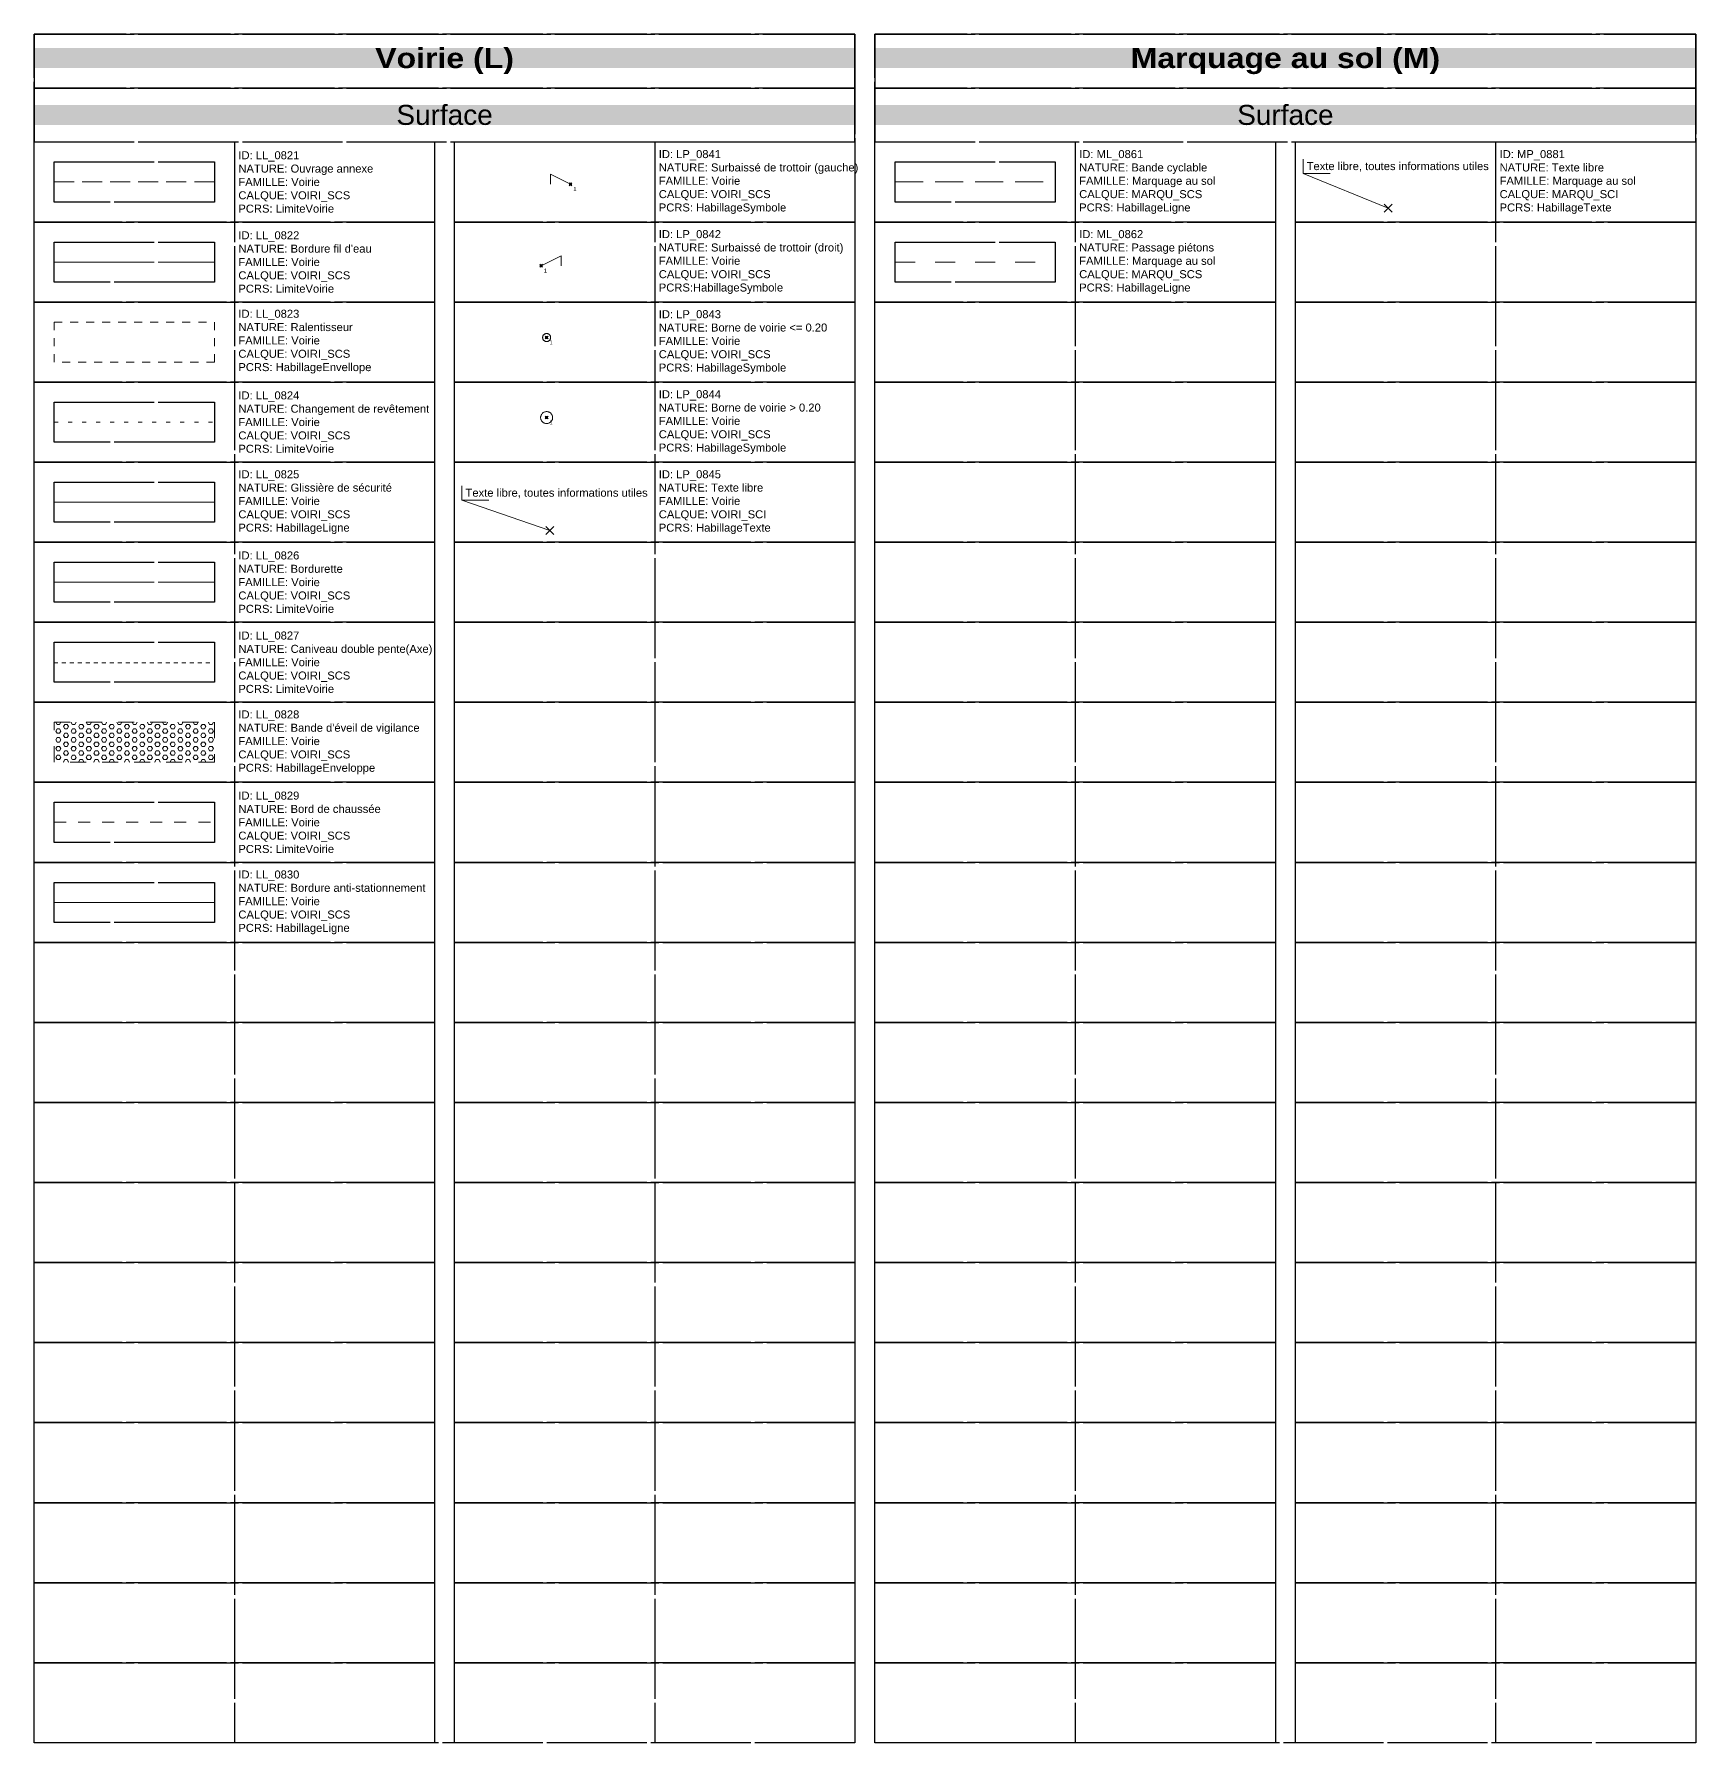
# Model space of a CAD drawing. Header units: metres. Extents: x 3067 to 3319, y 1703 to 1914.
# Drawn here: x 3067.05 to 3108.55, y 1759.87 to 1802.56 of the extents above; entities that cross this region are included whole.
import ezdxf

# ---------------------------------------------------------------- set-up
doc = ezdxf.new("R2010")
doc.units = ezdxf.units.M
doc.header["$PDMODE"] = 3
doc.header["$PDSIZE"] = 0.1
for name, pattern in [('LL_0821', [0.7, 0.5, -0.2]), ('LL_0822', [2.5, 2.5, 0]), ('LL_0823', [0.4, 0.2, -0.2]), ('LL_0824', [0.35, 0.1, -0.25]), ('LL_0826', [2.5, 2.5, 0]), ('LL_0827', [0.2, 0.1, -0.1]), ('LL_0828', [0.8, 0.4, -0.4]), ('LL_0829', [0.6, 0.3, -0.3]), ('ML_0861', [1, 0.7, -0.3]), ('ML_0862', [1, 0.5, -0.5]), ('Socle_Continu', [2.5, 2.5, 0])]:
    doc.linetypes.add(name, pattern=pattern)
doc.layers.get('0').update_dxf_attribs({"lineweight": 30})
for name, color, linetype, lineweight in [('1', 7, 'Socle_Continu', 30), ('2', 7, 'Socle_Continu', 30), ('3_sens et nbr de points', 7, 'Socle_Continu', 5), ('MARQU_SCI', 7, 'Socle_Continu', 13), ('MARQU_SCS', 7, 'Socle_Continu', 13), ('VOIRH_SCS', 7, 'Socle_Continu', 13), ('VOIRI_SCI', 7, 'Socle_Continu', 13), ('VOIRI_SCS', 7, 'Socle_Continu', 13)]:
    doc.layers.add(name, color=color, linetype=linetype, lineweight=lineweight)
doc.styles.get("Standard").update_dxf_attribs({"font": 'arial.ttf'})
doc.linetypes.add('LL_0825', pattern='A,0,["∩",Standard,S=0.127,R=0,X=-0.06,Y=0],1', length=1)
doc.linetypes.add('LL_0830', pattern='A,0,["┌",Standard,S=0.127,R=0,X=-0.0635,Y=0.0425],0.5,["┐",Standard,S=0.127,R=0,X=-0.0635,Y=0.0425],-0.5', length=1)

# ---------------------------------------------------------------- blocks, each defined once
blk = doc.blocks.new('LP_0841')
at = {"layer": 'VOIRI_SCS', "linetype": 'Socle_Continu', "flags": 128}
blk.add_lwpolyline([(-0.5, 0), (-0.5, 0.25), (0, 0)], dxfattribs=at)
at = {"layer": 'VOIRI_SCS', "linetype": 'Socle_Continu', "flags": 9}
for tag, p in [('ID', (0.428, 0.548)), ('NATURE', (0.428, 0.227)), ('FAMILLE', (0.428, -0.095)), ('CALQUE', (0.428, -0.416)), ('PCRS', (0.428, -0.737))]:
    blk.add_attdef(tag, p, '', height=0.2, dxfattribs=at)
blk = doc.blocks.new('LP_0842')
at = {"layer": 'VOIRI_SCS', "linetype": 'Socle_Continu', "flags": 128}
blk.add_lwpolyline([(0.5, 0), (0.5, 0.25), (0, 0)], dxfattribs=at)
at = {"layer": 'VOIRI_SCS', "linetype": 'Socle_Continu', "flags": 9}
for tag, p in [('NATURE', (0.988, 0.307)), ('ID', (0.988, 0.629)), ('FAMILLE', (0.988, -0.014)), ('CALQUE', (0.988, -0.335)), ('PCRS', (0.988, -0.656))]:
    blk.add_attdef(tag, p, '', height=0.2, dxfattribs=at)
blk = doc.blocks.new('LP_0843')
at = {"layer": 'VOIRI_SCS', "linetype": 'Socle_Continu'}
blk.add_circle((0, 0), 0.1, dxfattribs=at)
at = {"layer": 'VOIRI_SCS', "linetype": 'Socle_Continu', "flags": 9}
for tag, p in [('ID', (0.829, 0.061)), ('NATURE', (0.829, -0.26)), ('FAMILLE', (0.829, -0.582)), ('CALQUE', (0.829, -0.903)), ('PCRS', (0.829, -1.224))]:
    blk.add_attdef(tag, p, '', height=0.2, dxfattribs=at)
blk = doc.blocks.new('LP_0844')
at = {"layer": 'VOIRI_SCS', "linetype": 'Socle_Continu'}
blk.add_circle((0, 0), 0.15, dxfattribs=at)
at = {"layer": 'VOIRI_SCS', "linetype": 'Socle_Continu', "flags": 9}
for tag, p in [('ID', (0.914, 0.102)), ('NATURE', (0.914, -0.22)), ('FAMILLE', (0.914, -0.541)), ('CALQUE', (0.914, -0.862)), ('PCRS', (0.914, -1.183))]:
    blk.add_attdef(tag, p, '', height=0.2, dxfattribs=at)
blk = doc.blocks.new('*U378')
at = {"layer": 'VOIRI_SCI', "linetype": 'Socle_Continu'}
blk.add_line((-2.197, 0.759), (0, 0), dxfattribs=at)
at = {"layer": 'VOIRI_SCI', "linetype": 'Socle_Continu', "flags": 128}
blk.add_lwpolyline([(-1.524, 0.759), (-2.197, 0.759), (-2.197, 1.116)], dxfattribs=at)
at = {"layer": 'VOIRI_SCI', "linetype": 'Socle_Continu'}
blk.add_point((0, 0), dxfattribs=at)
blk.add_attdef('TXT', (-2.109, 0.846), '', height=0.2, dxfattribs=at)
at = {"layer": 'VOIRI_SCI', "linetype": 'Socle_Continu', "flags": 9}
for tag, p in [('ID', (-0.962, 0.957)), ('NATURE', (2.03, -0.124)), ('FAMILLE', (2.03, -0.445)), ('CALQUE', (2.03, -0.766)), ('PCRS', (2.03, -1.087))]:
    blk.add_attdef(tag, p, '', height=0.2, dxfattribs=at)
blk = doc.blocks.new('*U387')
at = {"layer": 'MARQU_SCI', "linetype": 'Socle_Continu'}
blk.add_line((-2.123, 0.86), (0, 0), dxfattribs=at)
at = {"layer": 'MARQU_SCI', "linetype": 'Socle_Continu', "flags": 128}
blk.add_lwpolyline([(-1.45, 0.86), (-2.123, 0.86), (-2.123, 1.217)], dxfattribs=at)
at = {"layer": 'MARQU_SCI', "linetype": 'Socle_Continu'}
blk.add_point((0, 0), dxfattribs=at)
blk.add_attdef('TXT', (-2.035, 0.947), '', height=0.2, dxfattribs=at)
at = {"layer": 'MARQU_SCI', "linetype": 'Socle_Continu', "flags": 9}
for tag, p in [('NATURE', (1.967, -0.177)), ('ID', (1.967, 0.144)), ('FAMILLE', (1.967, -0.499)), ('CALQUE', (1.967, -0.82)), ('PCRS', (1.967, -1.141))]:
    blk.add_attdef(tag, p, '', height=0.2, dxfattribs=at)

msp = doc.modelspace()

# ---------------------------------------------------------------- hatches: boundary and pattern name
at = {"layer": 'VOIRH_SCS', "linetype": 'Socle_Continu'}
h = msp.add_hatch(dxfattribs=at)
h.set_pattern_fill('LL_0828', color=256, pattern_type=2)
h.set_pattern_definition([(0, (0, 14), (0, 0.1099852), [0.0635, -0.127]), (120, (0, 14), (-0.0952499772, -0.0549926), [0.0635, -0.127]), (60, (0.0635, 14), (-0.0952499772, 0.0549926), [0.0635, -0.127])])
h.paths.add_polyline_path([(3071.549, 1785.366), (3067.549, 1785.366), (3067.549, 1784.366), (3071.549, 1784.366)])

# ---------------------------------------------------------------- linework, layer by layer
at = {"linetype": 'Socle_Continu'}
for p, q in [((3072.049, 1799.866), (3072.049, 1759.866)), ((3082.549, 1799.866), (3082.549, 1759.866)), ((3093.049, 1799.866), (3093.049, 1759.866)), ((3103.549, 1799.866), (3103.549, 1759.866)), ((3103.549, 1799.866), (3103.549, 1759.866))]:
    msp.add_line(p, q, dxfattribs=at)
for points in [[(3067.049, 1801.213), (3087.549, 1801.213), (3087.549, 1802.56), (3067.049, 1802.56)], [(3088.049, 1801.213), (3108.549, 1801.213), (3108.549, 1802.56), (3088.049, 1802.56)], [(3067.049, 1799.866), (3087.549, 1799.866), (3087.549, 1801.213), (3067.049, 1801.213)], [(3088.049, 1799.866), (3108.549, 1799.866), (3108.549, 1801.213), (3088.049, 1801.213)], [(3067.049, 1799.866), (3077.049, 1799.866), (3077.049, 1797.866), (3067.049, 1797.866)], [(3077.549, 1799.866), (3087.549, 1799.866), (3087.549, 1797.866), (3077.549, 1797.866)], [(3088.049, 1799.866), (3098.049, 1799.866), (3098.049, 1797.866), (3088.049, 1797.866)], [(3098.549, 1799.866), (3108.549, 1799.866), (3108.549, 1797.866), (3098.549, 1797.866)], [(3067.049, 1797.866), (3077.049, 1797.866), (3077.049, 1795.866), (3067.049, 1795.866)], [(3077.549, 1797.866), (3087.549, 1797.866), (3087.549, 1795.866), (3077.549, 1795.866)], [(3088.049, 1797.866), (3098.049, 1797.866), (3098.049, 1795.866), (3088.049, 1795.866)], [(3098.549, 1797.866), (3108.549, 1797.866), (3108.549, 1795.866), (3098.549, 1795.866)], [(3067.049, 1795.866), (3077.049, 1795.866), (3077.049, 1793.866), (3067.049, 1793.866)], [(3077.549, 1795.866), (3087.549, 1795.866), (3087.549, 1793.866), (3077.549, 1793.866)], [(3088.049, 1795.866), (3098.049, 1795.866), (3098.049, 1793.866), (3088.049, 1793.866)], [(3098.549, 1795.866), (3108.549, 1795.866), (3108.549, 1793.866), (3098.549, 1793.866)], [(3067.049, 1793.866), (3077.049, 1793.866), (3077.049, 1791.866), (3067.049, 1791.866)], [(3077.549, 1793.866), (3087.549, 1793.866), (3087.549, 1791.866), (3077.549, 1791.866)], [(3088.049, 1793.866), (3098.049, 1793.866), (3098.049, 1791.866), (3088.049, 1791.866)], [(3098.549, 1793.866), (3108.549, 1793.866), (3108.549, 1791.866), (3098.549, 1791.866)], [(3067.049, 1791.866), (3077.049, 1791.866), (3077.049, 1789.866), (3067.049, 1789.866)], [(3077.549, 1791.866), (3087.549, 1791.866), (3087.549, 1789.866), (3077.549, 1789.866)], [(3088.049, 1791.866), (3098.049, 1791.866), (3098.049, 1789.866), (3088.049, 1789.866)], [(3098.549, 1791.866), (3108.549, 1791.866), (3108.549, 1789.866), (3098.549, 1789.866)], [(3067.049, 1789.866), (3077.049, 1789.866), (3077.049, 1787.866), (3067.049, 1787.866)], [(3077.549, 1789.866), (3087.549, 1789.866), (3087.549, 1787.866), (3077.549, 1787.866)], [(3088.049, 1789.866), (3098.049, 1789.866), (3098.049, 1787.866), (3088.049, 1787.866)], [(3098.549, 1789.866), (3108.549, 1789.866), (3108.549, 1787.866), (3098.549, 1787.866)], [(3067.049, 1787.866), (3077.049, 1787.866), (3077.049, 1785.866), (3067.049, 1785.866)], [(3077.549, 1787.866), (3087.549, 1787.866), (3087.549, 1785.866), (3077.549, 1785.866)], [(3088.049, 1787.866), (3098.049, 1787.866), (3098.049, 1785.866), (3088.049, 1785.866)], [(3098.549, 1787.866), (3108.549, 1787.866), (3108.549, 1785.866), (3098.549, 1785.866)], [(3067.049, 1785.866), (3077.049, 1785.866), (3077.049, 1783.866), (3067.049, 1783.866)], [(3077.549, 1785.866), (3087.549, 1785.866), (3087.549, 1783.866), (3077.549, 1783.866)], [(3088.049, 1785.866), (3098.049, 1785.866), (3098.049, 1783.866), (3088.049, 1783.866)], [(3098.549, 1785.866), (3108.549, 1785.866), (3108.549, 1783.866), (3098.549, 1783.866)], [(3067.049, 1783.866), (3077.049, 1783.866), (3077.049, 1781.866), (3067.049, 1781.866)], [(3077.549, 1783.866), (3087.549, 1783.866), (3087.549, 1781.866), (3077.549, 1781.866)], [(3088.049, 1783.866), (3098.049, 1783.866), (3098.049, 1781.866), (3088.049, 1781.866)], [(3098.549, 1783.866), (3108.549, 1783.866), (3108.549, 1781.866), (3098.549, 1781.866)], [(3067.049, 1781.866), (3077.049, 1781.866), (3077.049, 1779.866), (3067.049, 1779.866)], [(3077.549, 1781.866), (3087.549, 1781.866), (3087.549, 1779.866), (3077.549, 1779.866)], [(3088.049, 1781.866), (3098.049, 1781.866), (3098.049, 1779.866), (3088.049, 1779.866)], [(3098.549, 1781.866), (3108.549, 1781.866), (3108.549, 1779.866), (3098.549, 1779.866)], [(3067.049, 1779.866), (3077.049, 1779.866), (3077.049, 1777.866), (3067.049, 1777.866)], [(3077.549, 1779.866), (3087.549, 1779.866), (3087.549, 1777.866), (3077.549, 1777.866)], [(3088.049, 1779.866), (3098.049, 1779.866), (3098.049, 1777.866), (3088.049, 1777.866)], [(3098.549, 1779.866), (3108.549, 1779.866), (3108.549, 1777.866), (3098.549, 1777.866)], [(3067.049, 1777.866), (3077.049, 1777.866), (3077.049, 1775.866), (3067.049, 1775.866)], [(3077.549, 1777.866), (3087.549, 1777.866), (3087.549, 1775.866), (3077.549, 1775.866)], [(3088.049, 1777.866), (3098.049, 1777.866), (3098.049, 1775.866), (3088.049, 1775.866)], [(3098.549, 1777.866), (3108.549, 1777.866), (3108.549, 1775.866), (3098.549, 1775.866)], [(3077.549, 1775.866), (3087.549, 1775.866), (3087.549, 1773.866), (3077.549, 1773.866)], [(3088.049, 1775.866), (3098.049, 1775.866), (3098.049, 1773.866), (3088.049, 1773.866)], [(3098.549, 1775.866), (3108.549, 1775.866), (3108.549, 1773.866), (3098.549, 1773.866)], [(3067.049, 1773.866), (3077.049, 1773.866), (3077.049, 1771.866), (3067.049, 1771.866)], [(3077.549, 1773.866), (3087.549, 1773.866), (3087.549, 1771.866), (3077.549, 1771.866)], [(3088.049, 1773.866), (3098.049, 1773.866), (3098.049, 1771.866), (3088.049, 1771.866)], [(3098.549, 1773.866), (3108.549, 1773.866), (3108.549, 1771.866), (3098.549, 1771.866)], [(3067.049, 1771.866), (3077.049, 1771.866), (3077.049, 1769.866), (3067.049, 1769.866)], [(3077.549, 1771.866), (3087.549, 1771.866), (3087.549, 1769.866), (3077.549, 1769.866)], [(3088.049, 1771.866), (3098.049, 1771.866), (3098.049, 1769.866), (3088.049, 1769.866)], [(3098.549, 1771.866), (3108.549, 1771.866), (3108.549, 1769.866), (3098.549, 1769.866)], [(3067.049, 1769.866), (3077.049, 1769.866), (3077.049, 1767.866), (3067.049, 1767.866)], [(3077.549, 1769.866), (3087.549, 1769.866), (3087.549, 1767.866), (3077.549, 1767.866)], [(3088.049, 1769.866), (3098.049, 1769.866), (3098.049, 1767.866), (3088.049, 1767.866)], [(3098.549, 1769.866), (3108.549, 1769.866), (3108.549, 1767.866), (3098.549, 1767.866)], [(3067.049, 1767.866), (3077.049, 1767.866), (3077.049, 1765.866), (3067.049, 1765.866)], [(3077.549, 1767.866), (3087.549, 1767.866), (3087.549, 1765.866), (3077.549, 1765.866)], [(3088.049, 1767.866), (3098.049, 1767.866), (3098.049, 1765.866), (3088.049, 1765.866)], [(3098.549, 1767.866), (3108.549, 1767.866), (3108.549, 1765.866), (3098.549, 1765.866)], [(3067.049, 1765.866), (3077.049, 1765.866), (3077.049, 1763.866), (3067.049, 1763.866)], [(3077.549, 1765.866), (3087.549, 1765.866), (3087.549, 1763.866), (3077.549, 1763.866)], [(3088.049, 1765.866), (3098.049, 1765.866), (3098.049, 1763.866), (3088.049, 1763.866)], [(3098.549, 1765.866), (3108.549, 1765.866), (3108.549, 1763.866), (3098.549, 1763.866)], [(3067.049, 1763.866), (3077.049, 1763.866), (3077.049, 1761.866), (3067.049, 1761.866)], [(3077.549, 1763.866), (3087.549, 1763.866), (3087.549, 1761.866), (3077.549, 1761.866)], [(3088.049, 1763.866), (3098.049, 1763.866), (3098.049, 1761.866), (3088.049, 1761.866)], [(3098.549, 1763.866), (3108.549, 1763.866), (3108.549, 1761.866), (3098.549, 1761.866)], [(3067.049, 1761.866), (3077.049, 1761.866), (3077.049, 1759.866), (3067.049, 1759.866)], [(3077.549, 1761.866), (3087.549, 1761.866), (3087.549, 1759.866), (3077.549, 1759.866)], [(3088.049, 1761.866), (3098.049, 1761.866), (3098.049, 1759.866), (3088.049, 1759.866)], [(3098.549, 1761.866), (3108.549, 1761.866), (3108.549, 1759.866), (3098.549, 1759.866)]]:
    msp.add_lwpolyline(points, close=True, dxfattribs=at)
at = {"color": 7, "linetype": 'Socle_Continu'}
msp.add_lwpolyline([(3067.049, 1775.866), (3077.049, 1775.866), (3077.049, 1773.866), (3067.049, 1773.866)], close=True, dxfattribs=at)
at = {"layer": '1', "color": 250, "linetype": 'Socle_Continu'}
for points in [[(3067.049, 1802.56), (3087.549, 1802.56), (3087.549, 1759.866), (3067.049, 1759.866)], [(3088.049, 1802.56), (3108.549, 1802.56), (3108.549, 1759.866), (3088.049, 1759.866)]]:
    msp.add_lwpolyline(points, close=True, dxfattribs=at)
at = {"layer": '2', "linetype": 'Socle_Continu'}
for points in [[(3067.549, 1799.366), (3071.549, 1799.366), (3071.549, 1798.366), (3067.549, 1798.366)], [(3088.549, 1799.366), (3092.549, 1799.366), (3092.549, 1798.366), (3088.549, 1798.366)], [(3067.549, 1797.366), (3071.549, 1797.366), (3071.549, 1796.366), (3067.549, 1796.366)], [(3088.549, 1797.366), (3092.549, 1797.366), (3092.549, 1796.366), (3088.549, 1796.366)], [(3067.549, 1793.366), (3071.549, 1793.366), (3071.549, 1792.366), (3067.549, 1792.366)], [(3067.549, 1791.366), (3071.549, 1791.366), (3071.549, 1790.366), (3067.549, 1790.366)], [(3067.549, 1789.366), (3071.549, 1789.366), (3071.549, 1788.366), (3067.549, 1788.366)], [(3067.549, 1787.366), (3071.549, 1787.366), (3071.549, 1786.366), (3067.549, 1786.366)], [(3067.549, 1783.366), (3071.549, 1783.366), (3071.549, 1782.366), (3067.549, 1782.366)], [(3067.549, 1781.366), (3071.549, 1781.366), (3071.549, 1780.366), (3067.549, 1780.366)]]:
    msp.add_lwpolyline(points, close=True, dxfattribs=at)
at = {"layer": '3_sens et nbr de points', "linetype": 'Socle_Continu'}
for p, q in [((3080.409, 1798.843), (3080.48, 1798.772)), ((3080.409, 1798.843), (3080.48, 1798.772)), ((3080.409, 1798.772), (3080.48, 1798.843)), ((3079.675, 1796.81), (3079.746, 1796.739)), ((3079.675, 1796.81), (3079.746, 1796.739)), ((3079.675, 1796.739), (3079.746, 1796.81)), ((3079.813, 1795.016), (3079.883, 1794.945)), ((3079.813, 1795.016), (3079.883, 1794.945)), ((3079.813, 1794.945), (3079.883, 1795.016)), ((3079.813, 1793.016), (3079.883, 1792.945)), ((3079.813, 1793.016), (3079.883, 1792.945)), ((3079.813, 1792.945), (3079.883, 1793.016))]:
    msp.add_line(p, q, dxfattribs=at)
for centre in [(3080.445, 1798.808), (3079.711, 1796.775), (3079.848, 1794.98), (3079.848, 1792.98)]:
    msp.add_circle(centre, 0.025, dxfattribs=at)
at = {"layer": 'MARQU_SCS', "linetype": 'ML_0861', "flags": 128}
msp.add_lwpolyline([(3088.549, 1798.866), (3092.549, 1798.866)], dxfattribs=at)
at = {"layer": 'MARQU_SCS', "linetype": 'ML_0862', "flags": 128}
msp.add_lwpolyline([(3088.549, 1796.866), (3092.549, 1796.866)], dxfattribs=at)
at = {"layer": 'VOIRI_SCS', "linetype": 'LL_0821', "flags": 128}
msp.add_lwpolyline([(3067.549, 1798.866), (3071.549, 1798.866)], dxfattribs=at)
at = {"layer": 'VOIRI_SCS', "linetype": 'LL_0822', "flags": 128}
msp.add_lwpolyline([(3067.549, 1796.866), (3071.549, 1796.866)], dxfattribs=at)
at = {"layer": 'VOIRI_SCS', "linetype": 'LL_0823'}
msp.add_lwpolyline([(3067.549, 1795.366), (3071.549, 1795.366), (3071.549, 1794.366), (3067.549, 1794.366)], close=True, dxfattribs=at)
at = {"layer": 'VOIRI_SCS', "linetype": 'LL_0824', "flags": 128}
msp.add_lwpolyline([(3067.549, 1792.866), (3071.549, 1792.866)], dxfattribs=at)
at = {"layer": 'VOIRI_SCS', "linetype": 'LL_0825', "flags": 128}
msp.add_lwpolyline([(3067.549, 1790.866), (3071.549, 1790.866)], dxfattribs=at)
at = {"layer": 'VOIRI_SCS', "linetype": 'LL_0826', "flags": 128}
msp.add_lwpolyline([(3067.549, 1788.866), (3071.549, 1788.866)], dxfattribs=at)
at = {"layer": 'VOIRI_SCS', "linetype": 'LL_0827', "flags": 128}
msp.add_lwpolyline([(3067.54, 1786.852), (3071.54, 1786.852)], dxfattribs=at)
at = {"layer": 'VOIRI_SCS', "linetype": 'LL_0828'}
msp.add_lwpolyline([(3067.549, 1785.366), (3071.549, 1785.366), (3071.549, 1784.366), (3067.549, 1784.366)], close=True, dxfattribs=at)
at = {"layer": 'VOIRI_SCS', "linetype": 'LL_0829', "flags": 128}
msp.add_lwpolyline([(3067.549, 1782.866), (3071.549, 1782.866)], dxfattribs=at)
at = {"layer": 'VOIRI_SCS', "linetype": 'LL_0830', "flags": 128}
msp.add_lwpolyline([(3067.549, 1780.866), (3071.549, 1780.866)], dxfattribs=at)

# ---------------------------------------------------------------- block references
at = {"layer": 'MARQU_SCI', "linetype": 'Socle_Continu'}
msp.add_blockref('*U387', (3100.865, 1798.216), dxfattribs=at).add_auto_attribs({'TXT': 'Texte libre, toutes informations utiles'})
at = {"layer": 'VOIRI_SCI', "linetype": 'Socle_Continu'}
msp.add_blockref('*U378', (3079.931, 1790.156), dxfattribs=at).add_auto_attribs({'TXT': 'Texte libre, toutes informations utiles'})
at = {"layer": 'VOIRI_SCS', "linetype": 'Socle_Continu'}
for name, p in [('LP_0841', (3080.445, 1798.808)), ('LP_0842', (3079.711, 1796.775)), ('LP_0843', (3079.848, 1794.98)), ('LP_0844', (3079.848, 1792.98))]:
    msp.add_blockref(name, p, dxfattribs=at)

# ---------------------------------------------------------------- texts
at = {"linetype": 'Socle_Continu', "char_height": 0.5, "width": 20.5, "attachment_point": 5, "bg_fill": 1, "box_fill_scale": 1, "bg_fill_transparency": 0}
for s, insert, bg_fill_color in [('{\\fArial Black|b0|i0|c0|p34;\\C256;\\c16777215;Voirie (L)}', (3077.299, 1801.886), 250), ('{\\fArial Black|b0|i0|c0|p34;\\C256;\\c16777215;Marquage au sol (M)}', (3098.299, 1801.886), 250), ('Surface', (3077.299, 1800.539), 254), ('Surface', (3098.299, 1800.539), 254)]:
    msp.add_mtext(s, dxfattribs=dict(at, insert=insert, bg_fill_color=bg_fill_color))
at = {"linetype": 'Socle_Continu', "char_height": 0.2, "width": 4.9, "attachment_point": 4}
for s, insert in [('ID: LL_0821\\PNATURE: Ouvrage annexe\\PFAMILLE: Voirie\\PCALQUE: VOIRI_SCS\\PPCRS: LimiteVoirie', (3072.149, 1798.866)), ('ID: LP_0841\\PNATURE: Surbaissé de trottoir (gauche)\\PFAMILLE: Voirie\\PCALQUE: VOIRI_SCS\\PPCRS: HabillageSymbole', (3082.649, 1798.866)), ('ID: ML_0861\\PNATURE: Bande cyclable\\PFAMILLE: Marquage au sol\\PCALQUE: MARQU_SCS\\PPCRS: HabillageLigne', (3093.149, 1798.866)), ('ID: MP_0881\\PNATURE: Texte libre\\PFAMILLE: Marquage au sol\\PCALQUE: MARQU_SCI\\PPCRS: HabillageTexte', (3103.649, 1798.866)), ("ID: LL_0822\\PNATURE: Bordure fil d'eau\\PFAMILLE: Voirie\\PCALQUE: VOIRI_SCS\\PPCRS: LimiteVoirie", (3072.149, 1796.866)), ('ID: LP_0842\\PNATURE: Surbaissé de trottoir (droit)\\PFAMILLE: Voirie\\PCALQUE: VOIRI_SCS\\PPCRS:HabillageSymbole', (3082.649, 1796.866)), ('ID: ML_0862\\PNATURE: Passage piétons\\PFAMILLE: Marquage au sol\\PCALQUE: MARQU_SCS\\PPCRS: HabillageLigne', (3093.149, 1796.866)), ('ID: LL_0823\\PNATURE: Ralentisseur\\PFAMILLE: Voirie\\PCALQUE: VOIRI_SCS\\PPCRS: HabillageEnvellope', (3072.149, 1794.877)), ('ID: LP_0843\\PNATURE: Borne de voirie <= 0.20\\PFAMILLE: Voirie\\PCALQUE: VOIRI_SCS\\PPCRS: HabillageSymbole', (3082.649, 1794.866)), ('ID: LL_0824\\PNATURE: Changement de revêtement\\PFAMILLE: Voirie\\PCALQUE: VOIRI_SCS\\PPCRS: LimiteVoirie', (3072.149, 1792.866)), ('ID: LP_0844\\PNATURE: Borne de voirie > 0.20\\PFAMILLE: Voirie\\PCALQUE: VOIRI_SCS\\PPCRS: HabillageSymbole', (3082.649, 1792.866)), ('ID: LL_0825\\PNATURE: Glissière de sécurité\\PFAMILLE: Voirie\\PCALQUE: VOIRI_SCS\\PPCRS: HabillageLigne', (3072.149, 1790.866)), ('ID: LP_0845\\PNATURE: Texte libre\\PFAMILLE: Voirie\\PCALQUE: VOIRI_SCI\\PPCRS: HabillageTexte', (3082.649, 1790.866)), ('ID: LL_0826\\PNATURE: Bordurette\\PFAMILLE: Voirie\\PCALQUE: VOIRI_SCS\\PPCRS: LimiteVoirie', (3072.149, 1788.866)), ('ID: LL_0827\\PNATURE: Caniveau double pente(Axe)\\PFAMILLE: Voirie\\PCALQUE: VOIRI_SCS\\PPCRS: LimiteVoirie', (3072.149, 1786.866)), ("ID: LL_0828\\PNATURE: Bande d'éveil de vigilance\\PFAMILLE: Voirie\\PCALQUE: VOIRI_SCS\\PPCRS: HabillageEnveloppe", (3072.149, 1784.866)), ('ID: LL_0829\\PNATURE: Bord de chaussée\\PFAMILLE: Voirie\\PCALQUE: VOIRI_SCS\\PPCRS: LimiteVoirie', (3072.149, 1782.866)), ('ID: LL_0830\\PNATURE: Bordure anti-stationnement\\PFAMILLE: Voirie\\PCALQUE: VOIRI_SCS\\PPCRS: HabillageLigne', (3072.149, 1780.866))]:
    msp.add_mtext(s, dxfattribs=dict(at, insert=insert))
at = {"layer": '3_sens et nbr de points', "linetype": 'Socle_Continu', "char_height": 0.1, "attachment_point": 1}
for insert in [(3080.515, 1798.737), (3079.781, 1796.704), (3079.919, 1794.91), (3079.919, 1792.91)]:
    msp.add_mtext_dynamic_manual_height_columns('1', width=0.17351, gutter_width=1, heights=[0], dxfattribs=dict(at, insert=insert))

doc.saveas('drawing.dxf')
